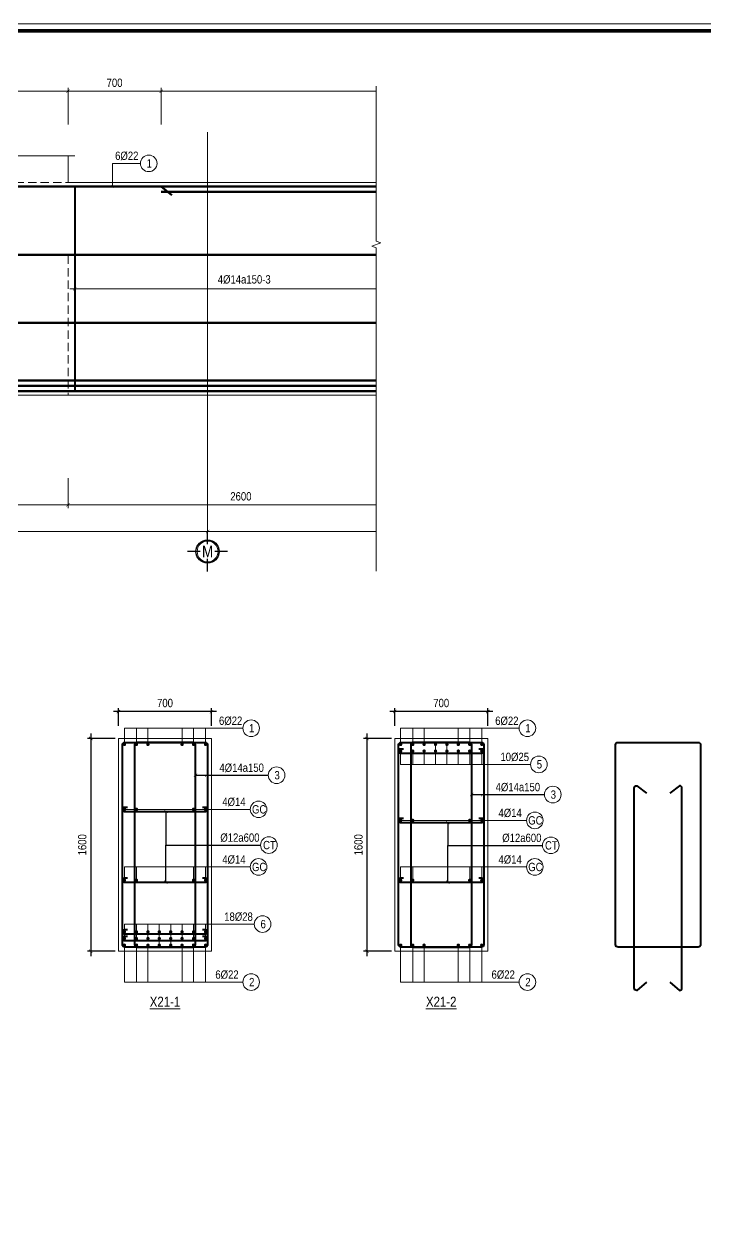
# Model space of a CAD drawing. Header units: millimetres. Extents: x 3014920 to 3563667, y -1638653 to -1356471.
# Drawn here: x 3292888 to 3298009, y -1595328 to -1586316 of the extents above; entities that cross this region are included whole.
import ezdxf
from ezdxf.enums import TextEntityAlignment as Align
from ezdxf.xclip import XClip

# ---------------------------------------------------------------- set-up
doc = ezdxf.new("R2010")
doc.units = ezdxf.units.MM
doc.header["$MEASUREMENT"] = 0
doc.header["$XCLIPFRAME"] = 0
doc.header["$PDMODE"] = 2
for name, pattern in [('6 TANG DIEN HINH 14-15$0$ACAD_ISO10W100', [18, 12, -3, 0, -3]), ('ACAD_ISO04W100', [30, 24, -3, 0, -3]), ('HIDDEN', [0.375, 0.25, -0.125])]:
    doc.linetypes.add(name, pattern=pattern)
doc.layers.get('0').update_dxf_attribs({"lineweight": 9})
doc.layers.get('Defpoints').update_dxf_attribs({"color": 10, "lineweight": 0})
for name, color, linetype, lineweight in [('2', 2, 'Continuous', 20), ('CDAI', 21, 'Continuous', 40), ('CTHEP', 50, 'Continuous', 50), ('DBAO', 90, 'Continuous', 13), ('DGIONG', 130, 'Continuous', 13), ('KTH', 154, 'Continuous', 9), ('Net khuat', 8, 'HIDDEN', 13), ('TEXT', 7, 'Continuous', 15), ('TEXT P X', 1, 'Continuous', 9), ('TRUC', 251, 'ACAD_ISO04W100', 9)]:
    doc.layers.add(name, color=color, linetype=linetype, lineweight=lineweight)
doc.layers.add('8', color=8, linetype='Continuous')
doc.styles.add('HELVECONDENSE', font='VHELVCN_0.TTF')
doc.styles.add('Star-HelCon', font='VHELVCN_0.TTF')
doc.styles.add('TTP-HelCon', font='VHELVCN_0.TTF')
doc.styles.add('VNI-HELVE-CONDENSE', font='VHELVCN_0.TTF')
doc.dimstyles.new('kc-25', dxfattribs={"dimtxt": 62.5, "dimasz": 20, "dimexe": 20, "dimexo": 50, "dimgap": 25, "dimtad": 3, "dimdec": 0, "dimzin": 0, "dimdsep": 46, "dimtxsty": 'VNI-HELVE-CONDENSE', "dimblk": 'DIM', "dimcen": 2.5, "dimclrd": 256, "dimclre": 154, "dimclrt": 7, "dimaunit": 1, "dimadec": 0, "dimazin": 0, "dimtfac": 1, "dimtdec": 0, "dimtix": 1, "dimtmove": 0, "dimatfit": 3, "dimldrblk": 'DOT', "dimfxl": 1, "dimtolj": 1, "dimtzin": 0, "dimarcsym": 0})
doc.dimstyles.new('TTP-25', dxfattribs={"dimscale": 25, "dimtxt": 2.5, "dimasz": 1, "dimexe": 1, "dimexo": 1, "dimgap": 0.09, "dimtad": 0, "dimdec": 4, "dimrnd": 1, "dimzin": 9, "dimdsep": 46, "dimtxsty": 'TTP-HelCon', "dimblk": 'ARCHTICK', "dimcen": 0.09, "dimdle": 1.5, "dimclrd": 256, "dimclre": 256, "dimclrt": 7, "dimadec": 0, "dimazin": 0, "dimtfac": 1, "dimtdec": 4, "dimtmove": 0, "dimatfit": 3, "dimldrblk": 'ARCHTICK', "dimfxl": 1, "dimtvp": 1, "dimtolj": 1, "dimtzin": 0, "dimarcsym": 0})

# ---------------------------------------------------------------- blocks, each defined once
blk = doc.blocks.new('dau truc')
blk.add_circle((0, 0), 180)
at = {"layer": '8'}
for p, q in [((0, 127), (0, 345)), ((-127, 0), (-345, 0)), ((0, -345), (0, -127)), ((345, 0), (127, 0))]:
    blk.add_line(p, q, dxfattribs=at)
blk.add_circle((0, 0), 200, dxfattribs=at)
at = {"layer": 'TEXT', "style": 'HELVECONDENSE'}
blk.add_attdef('A', text='', height=233, dxfattribs=at).set_placement((0, 0), align=Align.MIDDLE)
blk = doc.blocks.new('_ArchTick')
at = {"color": 0, "linetype": 'ByBlock', "const_width": 0.15}
blk.add_lwpolyline([(-0.5, -0.5), (0.5, 0.5)], dxfattribs=at)
blk = doc.blocks.new('*D2151')
at = {"layer": 'Defpoints', "color": 0, "transparency": 16777216}
for p in [(9920, -2067.7), (-2331, -2170), (9920, -2595)]:
    blk.add_point(p, dxfattribs=at)
at = {"layer": 'KTH', "lineweight": -2, "transparency": 16777216}
for p, q in [((9920, -2092.7), (9920, -2620)), ((-2331, -2195), (-2331, -2620)), ((-2368.5, -2595), (9957.5, -2595))]:
    blk.add_line(p, q, dxfattribs=at)
at = {"layer": 'KTH', "lineweight": -2, "transparency": 16777216, "xscale": 25, "yscale": 25, "zscale": 25, "rotation": 180}
blk.add_blockref('_ArchTick', (-2331, -2595), dxfattribs=at)
at = {"layer": 'KTH', "lineweight": -2, "transparency": 16777216, "xscale": 25, "yscale": 25, "zscale": 25}
blk.add_blockref('_ArchTick', (9920, -2595), dxfattribs=at)
at = {"layer": 'KTH', "color": 7, "transparency": 16777216, "insert": (3794.5, -2531.1), "char_height": 62.5, "attachment_point": 5, "style": 'TTP-HelCon'}
blk.add_mtext('\\A1;10450', dxfattribs=at)
blk = doc.blocks.new('*D2155')
at = {"layer": 'Defpoints', "color": 0, "transparency": 16777216}
for p in [(3620.3, -2170), (8870.3, -2170), (3620.3, -2395)]:
    blk.add_point(p, dxfattribs=at)
at = {"layer": 'KTH', "lineweight": -2, "transparency": 16777216}
for p, q in [((3620.3, -2195), (3620.3, -2420)), ((8870.3, -2195), (8870.3, -2420)), ((8907.8, -2395), (3582.8, -2395))]:
    blk.add_line(p, q, dxfattribs=at)
at = {"layer": 'KTH', "lineweight": -2, "transparency": 16777216, "xscale": 25, "yscale": 25, "zscale": 25, "rotation": 180}
blk.add_blockref('_ArchTick', (3620.3, -2395), dxfattribs=at)
at = {"layer": 'KTH', "lineweight": -2, "transparency": 16777216, "xscale": 25, "yscale": 25, "zscale": 25}
blk.add_blockref('_ArchTick', (8870.3, -2395), dxfattribs=at)
at = {"layer": 'KTH', "color": 7, "transparency": 16777216, "insert": (6245.3, -2331.2), "char_height": 62.5, "attachment_point": 5, "style": 'TTP-HelCon'}
blk.add_mtext('\\A1;5250', dxfattribs=at)
blk = doc.blocks.new('*D2158')
at = {"layer": 'Defpoints', "color": 0, "transparency": 16777216}
for p in [(8920.3, -593.5), (11470.3, -594.3), (11470.3, -770)]:
    blk.add_point(p, dxfattribs=at)
at = {"layer": 'KTH', "lineweight": -2, "transparency": 16777216}
for p, q in [((8920.3, -618.5), (8920.3, -795)), ((11470.3, -619.3), (11470.3, -795)), ((8882.8, -770), (11507.8, -770))]:
    blk.add_line(p, q, dxfattribs=at)
at = {"layer": 'KTH', "lineweight": -2, "transparency": 16777216, "xscale": 25, "yscale": 25, "zscale": 25, "rotation": 180}
blk.add_blockref('_ArchTick', (8920.3, -770), dxfattribs=at)
at = {"layer": 'KTH', "lineweight": -2, "transparency": 16777216, "xscale": 25, "yscale": 25, "zscale": 25}
blk.add_blockref('_ArchTick', (11470.3, -770), dxfattribs=at)
at = {"layer": 'KTH', "color": 7, "transparency": 16777216, "insert": (10195.3, -700.1), "char_height": 62.5, "attachment_point": 5, "style": 'TTP-HelCon'}
blk.add_mtext('\\A1;4Þ14a150-3', dxfattribs=at)
blk = doc.blocks.new('*D2159')
at = {"layer": 'Defpoints', "color": 0, "transparency": 16777216}
for p in [(9570.3, 716), (9570.3, 442), (15420.3, 442)]:
    blk.add_point(p, dxfattribs=at)
at = {"layer": 'KTH', "lineweight": -2, "transparency": 16777216}
for p, q in [((9570.3, 467), (9570.3, 741)), ((15420.3, 467), (15420.3, 741)), ((15457.8, 716), (9532.8, 716))]:
    blk.add_line(p, q, dxfattribs=at)
at = {"layer": 'KTH', "lineweight": -2, "transparency": 16777216, "xscale": 25, "yscale": 25, "zscale": 25, "rotation": 180}
blk.add_blockref('_ArchTick', (9570.3, 716), dxfattribs=at)
at = {"layer": 'KTH', "lineweight": -2, "transparency": 16777216, "xscale": 25, "yscale": 25, "zscale": 25}
blk.add_blockref('_ArchTick', (15420.3, 716), dxfattribs=at)
at = {"layer": 'KTH', "color": 7, "transparency": 16777216, "insert": (12495.3, 779.8), "char_height": 62.5, "attachment_point": 5, "style": 'TTP-HelCon'}
blk.add_mtext('\\A1;5850', dxfattribs=at)
blk = doc.blocks.new('*D2160')
at = {"layer": 'Defpoints', "color": 0, "transparency": 16777216}
for p in [(8870.3, 716), (8870.3, 442), (9570.3, 442)]:
    blk.add_point(p, dxfattribs=at)
at = {"layer": 'KTH', "lineweight": -2, "transparency": 16777216}
for p, q in [((8870.3, 467), (8870.3, 741)), ((9570.3, 467), (9570.3, 741)), ((9607.8, 716), (8832.8, 716))]:
    blk.add_line(p, q, dxfattribs=at)
at = {"layer": 'KTH', "lineweight": -2, "transparency": 16777216, "xscale": 25, "yscale": 25, "zscale": 25, "rotation": 180}
blk.add_blockref('_ArchTick', (8870.3, 716), dxfattribs=at)
at = {"layer": 'KTH', "lineweight": -2, "transparency": 16777216, "xscale": 25, "yscale": 25, "zscale": 25}
blk.add_blockref('_ArchTick', (9570.3, 716), dxfattribs=at)
at = {"layer": 'KTH', "color": 7, "transparency": 16777216, "insert": (9220.3, 779.8), "char_height": 62.5, "attachment_point": 5, "style": 'TTP-HelCon'}
blk.add_mtext('\\A1;700', dxfattribs=at)
blk = doc.blocks.new('*D2162')
at = {"layer": 'Defpoints', "color": 0, "transparency": 16777216}
for p in [(8870.3, -2170), (11470.3, -2170), (8870.3, -2395)]:
    blk.add_point(p, dxfattribs=at)
at = {"layer": 'KTH', "lineweight": -2, "transparency": 16777216}
for p, q in [((8870.3, -2195), (8870.3, -2420)), ((11470.3, -2195), (11470.3, -2420)), ((11507.8, -2395), (8832.8, -2395))]:
    blk.add_line(p, q, dxfattribs=at)
at = {"layer": 'KTH', "lineweight": -2, "transparency": 16777216, "xscale": 25, "yscale": 25, "zscale": 25, "rotation": 180}
blk.add_blockref('_ArchTick', (8870.3, -2395), dxfattribs=at)
at = {"layer": 'KTH', "lineweight": -2, "transparency": 16777216, "xscale": 25, "yscale": 25, "zscale": 25}
blk.add_blockref('_ArchTick', (11470.3, -2395), dxfattribs=at)
at = {"layer": 'KTH', "color": 7, "transparency": 16777216, "insert": (10170.3, -2331.2), "char_height": 62.5, "attachment_point": 5, "style": 'TTP-HelCon'}
blk.add_mtext('\\A1;2600', dxfattribs=at)
blk = doc.blocks.new('*D2164')
at = {"layer": 'Defpoints', "color": 0, "transparency": 16777216}
for p in [(8870.3, 716), (5520.3, 442), (8870.3, 442)]:
    blk.add_point(p, dxfattribs=at)
at = {"layer": 'KTH', "lineweight": -2, "transparency": 16777216}
for p, q in [((5520.3, 467), (5520.3, 741)), ((8870.3, 467), (8870.3, 741)), ((5482.8, 716), (8907.8, 716))]:
    blk.add_line(p, q, dxfattribs=at)
at = {"layer": 'KTH', "lineweight": -2, "transparency": 16777216, "xscale": 25, "yscale": 25, "zscale": 25, "rotation": 180}
blk.add_blockref('_ArchTick', (5520.3, 716), dxfattribs=at)
at = {"layer": 'KTH', "lineweight": -2, "transparency": 16777216, "xscale": 25, "yscale": 25, "zscale": 25}
blk.add_blockref('_ArchTick', (8870.3, 716), dxfattribs=at)
at = {"layer": 'KTH', "color": 7, "transparency": 16777216, "insert": (7195.3, 779.8), "char_height": 62.5, "attachment_point": 5, "style": 'TTP-HelCon'}
blk.add_mtext('\\A1;3350', dxfattribs=at)
blk = doc.blocks.new('*D2166')
at = {"layer": 'Defpoints', "color": 0, "transparency": 16777216}
for p in [(9920, -2170), (16420.3, -2170), (9920, -2595)]:
    blk.add_point(p, dxfattribs=at)
at = {"layer": 'KTH', "lineweight": -2, "transparency": 16777216}
for p, q in [((9920, -2195), (9920, -2620)), ((16420.3, -2195), (16420.3, -2620)), ((16457.8, -2595), (9882.5, -2595))]:
    blk.add_line(p, q, dxfattribs=at)
at = {"layer": 'KTH', "lineweight": -2, "transparency": 16777216, "xscale": 25, "yscale": 25, "zscale": 25, "rotation": 180}
blk.add_blockref('_ArchTick', (9920, -2595), dxfattribs=at)
at = {"layer": 'KTH', "lineweight": -2, "transparency": 16777216, "xscale": 25, "yscale": 25, "zscale": 25}
blk.add_blockref('_ArchTick', (16420.3, -2595), dxfattribs=at)
at = {"layer": 'KTH', "color": 7, "transparency": 16777216, "insert": (13170.2, -2531.1), "char_height": 62.5, "attachment_point": 5, "style": 'TTP-HelCon'}
blk.add_mtext('\\A1;6500', dxfattribs=at)
blk = doc.blocks.new('DIM')
h = blk.add_hatch(color=1)
h.paths.add_polyline_path([(0.49, 0.29, 1), (0.29, 0.49), (-0.19, 0), (0.19, 0)])
h.paths.add_polyline_path([(0.19, 0), (-0.19, 0), (-0.49, -0.29, 1), (-0.29, -0.49)])
at = {"color": 9}
for p, q in [((-0.19, 0), (-1.5, 0)), ((0.19, 0), (1.5, 0))]:
    blk.add_line(p, q, dxfattribs=at)
at = {"color": 1}
for p, q in [((-0.49, -0.29), (0.29, 0.49)), ((-0.29, -0.49), (0.49, 0.29)), ((-0.19, 0), (0.19, 0))]:
    blk.add_line(p, q, dxfattribs=at)
blk.add_arc((-0.39, -0.39), 0.138, 135, 315, dxfattribs=at)
blk = doc.blocks.new('*D1340')
at = {"layer": 'Defpoints', "color": 0, "ltscale": 500, "transparency": 16777216}
for p in [(3293598.1, -1591690.6), (3293389.9, -1593290.6), (3293598.1, -1593290.6)]:
    blk.add_point(p, dxfattribs=at)
at = {"layer": 'KTH', "lineweight": -2, "ltscale": 500, "transparency": 16777216}
for p, q in [((3293389.9, -1591653.1), (3293389.9, -1593328.1)), ((3293573.1, -1591690.6), (3293364.9, -1591690.6)), ((3293573.1, -1593290.6), (3293364.9, -1593290.6))]:
    blk.add_line(p, q, dxfattribs=at)
at = {"layer": 'KTH', "lineweight": -2, "ltscale": 500, "transparency": 16777216, "xscale": 25, "yscale": 25, "zscale": 25}
for p, rotation in [((3293389.9, -1591690.6), 90), ((3293389.9, -1593290.6), 270)]:
    blk.add_blockref('_ArchTick', p, dxfattribs=dict(at, rotation=rotation))
at = {"layer": 'KTH', "color": 7, "ltscale": 500, "transparency": 16777216, "insert": (3293326, -1592490.6), "char_height": 62.5, "attachment_point": 5, "rotation": 90, "style": 'TTP-HelCon'}
blk.add_mtext('\\A1;1600', dxfattribs=at)
blk = doc.blocks.new('*D1341')
at = {"layer": 'Defpoints', "color": 0, "ltscale": 500, "transparency": 16777216}
for p in [(3293598.1, -1591488.4), (3293598.1, -1591621.6), (3294298.1, -1591621.6)]:
    blk.add_point(p, dxfattribs=at)
at = {"layer": 'KTH', "lineweight": -2, "ltscale": 500, "transparency": 16777216}
for p, q in [((3294335.6, -1591488.4), (3293560.6, -1591488.4)), ((3293598.1, -1591596.6), (3293598.1, -1591463.4)), ((3294298.1, -1591596.6), (3294298.1, -1591463.4))]:
    blk.add_line(p, q, dxfattribs=at)
at = {"layer": 'KTH', "lineweight": -2, "ltscale": 500, "transparency": 16777216, "xscale": 25, "yscale": 25, "zscale": 25, "rotation": 180}
blk.add_blockref('_ArchTick', (3293598.1, -1591488.4), dxfattribs=at)
at = {"layer": 'KTH', "lineweight": -2, "ltscale": 500, "transparency": 16777216, "xscale": 25, "yscale": 25, "zscale": 25}
blk.add_blockref('_ArchTick', (3294298.1, -1591488.4), dxfattribs=at)
at = {"layer": 'KTH', "color": 7, "ltscale": 500, "transparency": 16777216, "insert": (3293948.1, -1591424.5), "char_height": 62.5, "attachment_point": 5, "style": 'TTP-HelCon'}
blk.add_mtext('\\A1;700', dxfattribs=at)
blk = doc.blocks.new('*D1342')
at = {"layer": 'Defpoints', "color": 0, "ltscale": 500, "transparency": 16777216}
for p in [(3295675.2, -1591690.6), (3295466.9, -1593290.6), (3295675.2, -1593290.6)]:
    blk.add_point(p, dxfattribs=at)
at = {"layer": 'KTH', "lineweight": -2, "ltscale": 500, "transparency": 16777216}
for p, q in [((3295466.9, -1591653.1), (3295466.9, -1593328.1)), ((3295650.2, -1591690.6), (3295441.9, -1591690.6)), ((3295650.2, -1593290.6), (3295441.9, -1593290.6))]:
    blk.add_line(p, q, dxfattribs=at)
at = {"layer": 'KTH', "lineweight": -2, "ltscale": 500, "transparency": 16777216, "xscale": 25, "yscale": 25, "zscale": 25}
for p, rotation in [((3295466.9, -1591690.6), 90), ((3295466.9, -1593290.6), 270)]:
    blk.add_blockref('_ArchTick', p, dxfattribs=dict(at, rotation=rotation))
at = {"layer": 'KTH', "color": 7, "ltscale": 500, "transparency": 16777216, "insert": (3295403.1, -1592490.6), "char_height": 62.5, "attachment_point": 5, "rotation": 90, "style": 'TTP-HelCon'}
blk.add_mtext('\\A1;1600', dxfattribs=at)
blk = doc.blocks.new('*D1343')
at = {"layer": 'Defpoints', "color": 0, "ltscale": 500, "transparency": 16777216}
for p in [(3295675.2, -1591488.4), (3295675.2, -1591621.6), (3296375.2, -1591621.6)]:
    blk.add_point(p, dxfattribs=at)
at = {"layer": 'KTH', "lineweight": -2, "ltscale": 500, "transparency": 16777216}
for p, q in [((3296412.7, -1591488.4), (3295637.7, -1591488.4)), ((3295675.2, -1591596.6), (3295675.2, -1591463.4)), ((3296375.2, -1591596.6), (3296375.2, -1591463.4))]:
    blk.add_line(p, q, dxfattribs=at)
at = {"layer": 'KTH', "lineweight": -2, "ltscale": 500, "transparency": 16777216, "xscale": 25, "yscale": 25, "zscale": 25, "rotation": 180}
blk.add_blockref('_ArchTick', (3295675.2, -1591488.4), dxfattribs=at)
at = {"layer": 'KTH', "lineweight": -2, "ltscale": 500, "transparency": 16777216, "xscale": 25, "yscale": 25, "zscale": 25}
blk.add_blockref('_ArchTick', (3296375.2, -1591488.4), dxfattribs=at)
at = {"layer": 'KTH', "color": 7, "ltscale": 500, "transparency": 16777216, "insert": (3296025.2, -1591424.5), "char_height": 62.5, "attachment_point": 5, "style": 'TTP-HelCon'}
blk.add_mtext('\\A1;700', dxfattribs=at)
blk = doc.blocks.new('CHG_XX_Khung ten')
blk.add_lwpolyline([(15, 579), (826, 579), (826, 15), (15, 15)], close=True)
at = {"color": 4, "linetype": 'Continuous', "const_width": 1}
blk.add_lwpolyline([(17, 577), (824, 577), (824, 17), (17, 17)], close=True, dxfattribs=at)
blk = doc.blocks.new('2X-21')
at = {"layer": 'CDAI'}
blk.add_lwpolyline([(8920.32361, -0.01737), (8920.32361, -1540.01737)], dxfattribs=at)
at = {"layer": 'CTHEP'}
for p, q in [((9651.74951, -64.5255), (9570.32361, 0)), ((16355.88119, -513.33332), (-2569.98634, -513.33332)), ((16355.88119, -1026.66665), (-2569.98634, -1026.66665)), ((-2594.67283, -1540), (16385.32766, -1539.99999))]:
    blk.add_line(p, q, dxfattribs=at)
for points in [[(-2594.69233, -500.01337), (-2594.69233, 0), (16385.34716, 0)], [(9570.32361, -40), (15420.32015, -40)], [(3620.32365, -1459.99999), (11470.32361, -1459.99999)], [(3620.32365, -1500), (11470.32361, -1500)]]:
    blk.add_lwpolyline(points, dxfattribs=at)
at = {"layer": 'DBAO', "linetype": 'Continuous'}
for q in [(8870.32526, 230), (16120.32571, 30)]:
    blk.add_line((8870.32526, 30), q, dxfattribs=at)
at = {"layer": 'DBAO', "linetype": 'Continuous', "flags": 128}
blk.add_lwpolyline([(16420.32766, -1570), (-2629.67175, -1570), (-2629.67283, 30)], dxfattribs=at)
at = {"layer": 'DGIONG', "linetype": 'Continuous', "elevation": 0, "flags": 128}
blk.add_lwpolyline([(8920.32526, 230), (7620.32526, 230), (7607.82526, 195.65653), (7582.82526, 264.34347), (7570.32526, 230), (6125.46746, 230)], dxfattribs=at)
at = {"layer": 'DGIONG'}
blk.add_circle((9477.45167, 173.92734), 62.5, dxfattribs=at)
at = {"layer": 'Net khuat', "ltscale": 250}
for p, q in [((6320.32526, 30), (8870.32526, 30)), ((8870.32526, -519.98684), (16120.32571, -519.99809)), ((8870.32526, -519.98684), (8870.32526, -1570))]:
    blk.add_line(p, q, dxfattribs=at)
at = {"layer": 'TRUC', "linetype": '6 TANG DIEN HINH 14-15$0$ACAD_ISO10W100', "ltscale": 1250}
blk.add_lwpolyline([(9919.99117, 408.27092), (9919.99117, -2642.59717)], dxfattribs=at)
at = {"layer": '2', "ltscale": 300}
ref = blk.add_blockref('dau truc', (9919.99117, -2745.82027), dxfattribs=dict(at, xscale=0.4367131292819977, yscale=0.4367131292819977, zscale=0.4367131292819977))
ref.add_attrib('A', 'M', dxfattribs={"layer": 'TEXT', "height": 87.5, "style": 'HELVECONDENSE'}).set_placement((9919.99117, -2745.82027), align=Align.MIDDLE)
at = {"layer": 'TEXT', "style": 'TTP-HelCon'}
blk.add_text('6Þ22', height=62.5, dxfattribs=at).set_placement((9224.46344, 199.78028, 0))
at = {"layer": 'TEXT', "style": 'Star-HelCon'}
blk.add_text('1', height=62.5, dxfattribs=at).set_placement((9481.61833, 173.92734), align=Align.MIDDLE)
at = {"layer": 'KTH'}
for base, p1, p2, picture, middle in [((8870.32526, 715.95955), (5520.32526, 441.95495), (8870.32526, 441.95495), '*D2164', (7195.32526, 779.79289)), ((3620.32365, -2395), (8870.32526, -2170), (3620.32365, -2170), '*D2155', (6245.32445, -2331.16667)), ((8870.325256, -2394.999999), (11470.323615, -2169.999999), (8870.325256, -2169.999999), '*D2162', (10170.324435, -2331.166665))]:
    dim = blk.add_linear_dim(base=base, p1=p1, p2=p2, angle=180, dimstyle='TTP-25', override={"dimtmove": 1}, dxfattribs=at)
    dim.commit()
    dim.dimension.update_dxf_attribs({"geometry": picture, "text_midpoint": middle})
for base, p1, p2, picture, middle in [((8870.325256, 715.959555), (9570.323615, 441.954947), (8870.325256, 441.954947), '*D2160', (9220.324435, 779.792888)), ((9570.32361, 715.95955), (15420.32015, 441.95495), (9570.32361, 441.95495), '*D2159', (12495.32188, 779.79289)), ((9919.99117, -2594.95574), (16420.32571, -2170), (9919.99117, -2170), '*D2166', (13170.15844, -2531.1224))]:
    dim = blk.add_linear_dim(base=base, p1=p1, p2=p2, dimstyle='TTP-25', override={"dimtmove": 1}, dxfattribs=at)
    dim.commit()
    dim.dimension.update_dxf_attribs({"geometry": picture, "text_midpoint": middle})
dim = blk.add_linear_dim(base=(11470.32361, -770), p1=(8920.32361, -593.52516), p2=(11470.32361, -594.2705), text='4Þ14a150-3', dimstyle='TTP-25', override={"dimtmove": 1}, dxfattribs=at)
dim.commit()
dim.dimension.update_dxf_attribs({"geometry": '*D2158', "text_midpoint": (10195.32361, -700.08333)})
dim = blk.add_linear_dim(base=(9919.99117, -2594.95574), p1=(-2331.00883, -2170), p2=(9919.99117, -2067.65926), angle=180, text='10450', dimstyle='TTP-25', override={"dimtmove": 1}, dxfattribs=at)
dim.commit()
dim.dimension.update_dxf_attribs({"geometry": '*D2151', "text_midpoint": (3794.49117, -2531.1224)})
at = {"layer": 'DGIONG'}
blk.add_leader([(9205.95167, 0), (9205.9514, 173.92734), (9414.95167, 173.92734)], dimstyle='kc-25', override={"dimtad": 0, "dimldrblk": 'ArchTick', "dimfxl": 100, "dimarcsym": 1}, dxfattribs=at)

msp = doc.modelspace()

# ---------------------------------------------------------------- linework, layer by layer
at = {"layer": 'CDAI', "elevation": 0}
for points in [[(3293646.85322, -1591720.61264), (3294249.35322, -1591720.61264, -0.4142135624), (3294268.10322, -1591739.36264), (3294268.10322, -1593241.86264, -0.4142135624), (3294249.35322, -1593260.61264), (3293646.85322, -1593260.61264, -0.4142135624), (3293628.10322, -1593241.86264), (3293628.10322, -1591739.36264, -0.4142135624)], [(3294158.63893, -1591720.61264), (3293737.5675, -1591720.61264, 0.4142135624), (3293718.8175, -1591739.36264), (3293718.8175, -1593241.86264, 0.4142135624), (3293737.5675, -1593260.61264), (3294158.63893, -1593260.61264, 0.4142135624), (3294177.38893, -1593241.86264), (3294177.38893, -1591739.36264, 0.4142135624)], [(3295723.93712, -1591720.61264), (3296326.43712, -1591720.61264, -0.4142135624), (3296345.18712, -1591739.36264), (3296345.18712, -1593241.86264, -0.4142135624), (3296326.43712, -1593260.61264), (3295723.93712, -1593260.61264, -0.4142135624), (3295705.18712, -1593241.86264), (3295705.18712, -1591739.36264, -0.4142135624)], [(3296235.72284, -1591720.61264), (3295814.65141, -1591720.61264, 0.4142135624), (3295795.90141, -1591739.36264), (3295795.90141, -1593241.86264, 0.4142135624), (3295814.65141, -1593260.61264), (3296235.72284, -1593260.61264, 0.4142135624), (3296254.47284, -1593241.86264), (3296254.47284, -1591739.36264, 0.4142135624)], [(3297354.89153, -1591720.61264), (3297957.39153, -1591720.61264, -0.4142135624), (3297976.14153, -1591739.36264), (3297976.14153, -1593241.86264, -0.4142135624), (3297957.39153, -1593260.61264), (3297354.89153, -1593260.61264, -0.4142135624), (3297336.14153, -1593241.86264), (3297336.14153, -1591739.36264, -0.4142135624)]]:
    msp.add_lwpolyline(points, format="xyb", close=True, dxfattribs=at)
for points in [[(3295742.10711, -1591770.61265), (3295720.18712, -1591770.61265, 0.4142135624), (3295705.18712, -1591785.61265), (3295705.18712, -1591785.61265, 0.4142135624), (3295720.18712, -1591800.61265), (3296330.18712, -1591800.61265, 0.4142135624), (3296345.18712, -1591785.61265), (3296345.18712, -1591785.61265, 0.4142135624), (3296330.18712, -1591770.61265), (3296308.26713, -1591770.61265)], [(3297568.44838, -1593523.63112), (3297495.60582, -1593586.56453, -0.4142135624), (3297476.85582, -1593567.81453), (3297476.85582, -1592065.31453, -0.4142135624), (3297495.60582, -1592046.56453), (3297568.44838, -1592102.96931)], [(3297743.83469, -1593523.63112), (3297816.67725, -1593586.56453, 0.4142135624), (3297835.42725, -1593567.81453), (3297835.42725, -1592065.31453, 0.4142135624), (3297816.67725, -1592046.56453), (3297743.83469, -1592102.96931)], [(3293665.02321, -1592208.94598), (3293643.10322, -1592208.94598, 0.4142135624), (3293628.10322, -1592223.94598), (3293628.10322, -1592223.94598, 0.4142135624), (3293643.10322, -1592238.94598), (3294253.10322, -1592238.94598, 0.4142135624), (3294268.10322, -1592223.94598), (3294268.10322, -1592223.94598, 0.4142135624), (3294253.10322, -1592208.94598), (3294231.18323, -1592208.94598)], [(3295742.10711, -1592291.94598), (3295720.18712, -1592291.94598, 0.4142135624), (3295705.18712, -1592306.94598), (3295705.18712, -1592306.94598, 0.4142135624), (3295720.18712, -1592321.94598), (3296330.18712, -1592321.94598, 0.4142135624), (3296345.18712, -1592306.94598), (3296345.18712, -1592306.94598, 0.4142135624), (3296330.18712, -1592291.94598), (3296308.26713, -1592291.94598)], [(3293665.02321, -1592742.27931), (3293643.10322, -1592742.27931, 0.4142135624), (3293628.10322, -1592757.27931), (3293628.10322, -1592757.27931, 0.4142135624), (3293643.10322, -1592772.27931), (3294253.10322, -1592772.27931, 0.4142135624), (3294268.10322, -1592757.27931), (3294268.10322, -1592757.27931, 0.4142135624), (3294253.10322, -1592742.27931), (3294231.18323, -1592742.27931)], [(3295742.10711, -1592742.27931), (3295720.18712, -1592742.27931, 0.4142135624), (3295705.18712, -1592757.27931), (3295705.18712, -1592757.27931, 0.4142135624), (3295720.18712, -1592772.27931), (3296330.18712, -1592772.27931, 0.4142135624), (3296345.18712, -1592757.27931), (3296345.18712, -1592757.27931, 0.4142135624), (3296330.18712, -1592742.27931), (3296308.26713, -1592742.27931)], [(3293665.02321, -1593130.61264), (3293643.10322, -1593130.61264, 0.4142135624), (3293628.10322, -1593145.61264), (3293628.10322, -1593145.61264, 0.4142135624), (3293643.10322, -1593160.61264), (3294253.10322, -1593160.61264, 0.4142135624), (3294268.10322, -1593145.61264), (3294268.10322, -1593145.61264, 0.4142135624), (3294253.10322, -1593130.61264), (3294231.18323, -1593130.61264)], [(3293665.02321, -1593180.61264), (3293643.10322, -1593180.61264, 0.4142135624), (3293628.10322, -1593195.61264), (3293628.10322, -1593195.61264, 0.4142135624), (3293643.10322, -1593210.61264), (3294253.10322, -1593210.61264, 0.4142135624), (3294268.10322, -1593195.61264), (3294268.10322, -1593195.61264, 0.4142135624), (3294253.10322, -1593180.61264), (3294231.18323, -1593180.61264)]]:
    msp.add_lwpolyline(points, format="xyb", dxfattribs=at)
at = {"layer": 'CTHEP', "const_width": 12.5, "elevation": 0}
for points in [[(3293636.85322, -1591735.61264, 1), (3293649.35322, -1591735.61264, 1)], [(3293727.5675, -1591735.61264, -1), (3293740.0675, -1591735.61264, -1)], [(3293813.28179, -1591735.61264, -1), (3293825.78179, -1591735.61264, -1)], [(3294082.92465, -1591735.61264, 1), (3294070.42465, -1591735.61264, 1)], [(3294168.63893, -1591735.61264, 1), (3294156.13893, -1591735.61264, 1)], [(3294246.85322, -1591735.61264, 1), (3294259.35322, -1591735.61264, 1)], [(3295713.93712, -1591735.61264, 1), (3295726.43712, -1591735.61264, 1)], [(3295804.65141, -1591735.61264, -1), (3295817.15141, -1591735.61264, -1)], [(3295890.36569, -1591735.61264, -1), (3295902.86569, -1591735.61264, -1)], [(3295976.07998, -1591735.61264, -1), (3295988.57998, -1591735.61264, -1)], [(3296074.29426, -1591735.61264, 1), (3296061.79426, -1591735.61264, 1)], [(3296160.00855, -1591735.61264, 1), (3296147.50855, -1591735.61264, 1)], [(3296245.72284, -1591735.61264, 1), (3296233.22284, -1591735.61264, 1)], [(3296323.93712, -1591735.61264, 1), (3296336.43712, -1591735.61264, 1)], [(3295713.93712, -1591785.61264, 1), (3295726.43712, -1591785.61264, 1)], [(3295804.65141, -1591785.61264, -1), (3295817.15141, -1591785.61264, -1)], [(3295890.36569, -1591785.61264, -1), (3295902.86569, -1591785.61264, -1)], [(3295976.07998, -1591785.61265, -1), (3295988.57998, -1591785.61265, -1)], [(3296074.29426, -1591785.61265, 1), (3296061.79426, -1591785.61265, 1)], [(3296160.00855, -1591785.61264, 1), (3296147.50855, -1591785.61264, 1)], [(3296245.72284, -1591785.61264, 1), (3296233.22284, -1591785.61264, 1)], [(3296323.93712, -1591785.61264, 1), (3296336.43712, -1591785.61264, 1)], [(3293636.85322, -1592223.94598, 1), (3293649.35322, -1592223.94598, 1)], [(3293727.5675, -1592223.94598, 1), (3293740.0675, -1592223.94598, 1)], [(3294156.13893, -1592223.94598, 1), (3294168.63893, -1592223.94598, 1)], [(3294246.85322, -1592223.94598, 1), (3294259.35322, -1592223.94598, 1)], [(3295713.93712, -1592306.94598, 1), (3295726.43712, -1592306.94598, 1)], [(3295804.65141, -1592306.94598, 1), (3295817.15141, -1592306.94598, 1)], [(3296233.22284, -1592306.94598, 1), (3296245.72284, -1592306.94598, 1)], [(3296323.93712, -1592306.94598, 1), (3296336.43712, -1592306.94598, 1)], [(3293636.85322, -1592757.27931, 1), (3293649.35322, -1592757.27931, 1)], [(3293727.5675, -1592757.27931, 1), (3293740.0675, -1592757.27931, 1)], [(3294156.13893, -1592757.27931, 1), (3294168.63893, -1592757.27931, 1)], [(3294246.85322, -1592757.27931, 1), (3294259.35322, -1592757.27931, 1)], [(3295713.93712, -1592757.27931, 1), (3295726.43712, -1592757.27931, 1)], [(3295804.65141, -1592757.27931, 1), (3295817.15141, -1592757.27931, 1)], [(3296233.22284, -1592757.27931, 1), (3296245.72284, -1592757.27931, 1)], [(3296323.93712, -1592757.27931, 1), (3296336.43712, -1592757.27931, 1)], [(3293636.85322, -1593145.61264, -1), (3293649.35322, -1593145.61264, -1)], [(3293636.85322, -1593195.61264, -1), (3293649.35322, -1593195.61264, -1)], [(3293727.5675, -1593145.61264, 1), (3293740.0675, -1593145.61264, 1)], [(3293727.5675, -1593195.61264, 1), (3293740.0675, -1593195.61264, 1)], [(3293813.28179, -1593145.61264, 1), (3293825.78179, -1593145.61264, 1)], [(3293813.28179, -1593195.61264, 1), (3293825.78179, -1593195.61264, 1)], [(3293898.99608, -1593145.61264, 1), (3293911.49608, -1593145.61264, 1)], [(3293898.99608, -1593195.61264, 1), (3293911.49608, -1593195.61264, 1)], [(3293997.21036, -1593145.61264, -1), (3293984.71036, -1593145.61264, -1)], [(3293997.21036, -1593195.61264, -1), (3293984.71036, -1593195.61264, -1)], [(3294082.92465, -1593145.61264, -1), (3294070.42465, -1593145.61264, -1)], [(3294082.92465, -1593195.61264, -1), (3294070.42465, -1593195.61264, -1)], [(3294168.63893, -1593145.61264, -1), (3294156.13893, -1593145.61264, -1)], [(3294168.63893, -1593195.61264, -1), (3294156.13893, -1593195.61264, -1)], [(3294246.85322, -1593145.61264, -1), (3294259.35322, -1593145.61264, -1)], [(3294246.85322, -1593195.61264, -1), (3294259.35322, -1593195.61264, -1)], [(3293636.85322, -1593245.61264, 1), (3293649.35322, -1593245.61264, 1)], [(3293727.5675, -1593245.61264, 1), (3293740.0675, -1593245.61264, 1)], [(3293813.28179, -1593245.61264, 1), (3293825.78179, -1593245.61264, 1)], [(3293898.99608, -1593245.61264, 1), (3293911.49608, -1593245.61264, 1)], [(3293997.21036, -1593245.61264, -1), (3293984.71036, -1593245.61264, -1)], [(3294082.92465, -1593245.61264, -1), (3294070.42465, -1593245.61264, -1)], [(3294168.63893, -1593245.61264, -1), (3294156.13893, -1593245.61264, -1)], [(3294246.85322, -1593245.61264, 1), (3294259.35322, -1593245.61264, 1)], [(3295713.93712, -1593245.61264, 1), (3295726.43712, -1593245.61264, 1)], [(3295804.65141, -1593245.61264, 1), (3295817.15141, -1593245.61264, 1)], [(3295890.36569, -1593245.61264, 1), (3295902.86569, -1593245.61264, 1)], [(3296160.00855, -1593245.61264, -1), (3296147.50855, -1593245.61264, -1)], [(3296245.72284, -1593245.61264, -1), (3296233.22284, -1593245.61264, -1)], [(3296323.93712, -1593245.61264, 1), (3296336.43712, -1593245.61264, 1)]]:
    msp.add_lwpolyline(points, format="xyb", close=True, dxfattribs=at)
at = {"layer": 'DBAO', "elevation": 0, "flags": 128}
for points in [[(3293598.10322, -1591690.61264), (3294298.10322, -1591690.61264)], [(3294298.10322, -1591690.61264), (3294298.10322, -1593290.61264), (3293598.10322, -1593290.61264), (3293598.10322, -1591690.61264)], [(3295675.18712, -1591690.61264), (3296375.18712, -1591690.61264)], [(3296375.18712, -1591690.61264), (3296375.18712, -1593290.61264), (3295675.18712, -1593290.61264), (3295675.18712, -1591690.61264)]]:
    msp.add_lwpolyline(points, dxfattribs=at)
at = {"layer": 'DGIONG'}
for p, q in [((3293643.10322, -1591735.61264), (3293643.10322, -1591613.86264)), ((3293643.10322, -1591613.86264), (3294533.69973, -1591613.86264)), ((3293733.8175, -1591735.61264), (3293733.8175, -1591613.86265)), ((3293819.53179, -1591735.61264), (3293819.53179, -1591613.86265)), ((3294076.67465, -1591735.61264), (3294076.67465, -1591613.86265)), ((3294162.38893, -1591735.61264), (3294162.38893, -1591613.86265)), ((3294253.10322, -1591735.61264), (3294253.10322, -1591613.86264)), ((3295720.18712, -1591735.61264), (3295720.18712, -1591613.86264)), ((3295720.18712, -1591613.86264), (3296610.78363, -1591613.86264)), ((3295810.90141, -1591735.61264), (3295810.90141, -1591613.86265)), ((3295896.61569, -1591735.61264), (3295896.61569, -1591613.86265)), ((3296153.75855, -1591735.61264), (3296153.75855, -1591613.86265)), ((3296239.47284, -1591735.61264), (3296239.47284, -1591613.86265)), ((3296330.18712, -1591735.61264), (3296330.18712, -1591613.86264)), ((3295982.32998, -1591735.61264), (3295982.32998, -1591885.61265)), ((3296068.04426, -1591735.61264), (3296068.04426, -1591885.61265)), ((3295720.18712, -1591785.61265), (3295720.18712, -1591885.61265)), ((3295810.90141, -1591785.61265), (3295810.90141, -1591885.61265)), ((3295896.61569, -1591785.61265), (3295896.61569, -1591885.61265)), ((3296153.75855, -1591785.61265), (3296153.75855, -1591885.61265)), ((3296239.47284, -1591785.61265), (3296239.47284, -1591885.61265)), ((3296330.18712, -1591785.61265), (3296330.18712, -1591885.61265)), ((3295720.18712, -1591885.61265), (3296696.9385, -1591885.61265)), ((3293643.10322, -1592223.94598), (3294589.66428, -1592223.94598)), ((3295720.18712, -1592306.94598), (3296666.74819, -1592306.94598)), ((3293643.10322, -1592657.27931), (3294589.66428, -1592657.27931)), ((3293643.10322, -1592757.27931), (3293643.10322, -1592657.27931)), ((3293733.8175, -1592757.27931), (3293733.8175, -1592657.27931)), ((3294162.38893, -1592757.27931), (3294162.38893, -1592657.27931)), ((3294253.10322, -1592757.27931), (3294253.10322, -1592657.27931)), ((3295720.18712, -1592657.27931), (3296666.74819, -1592657.27931)), ((3295720.18712, -1592757.27931), (3295720.18712, -1592657.27931)), ((3295810.90141, -1592757.27931), (3295810.90141, -1592657.27931)), ((3296239.47284, -1592757.27931), (3296239.47284, -1592657.27931)), ((3296330.18712, -1592757.27931), (3296330.18712, -1592657.27931)), ((3293643.10322, -1593087.21664), (3294619.8546, -1593087.21664)), ((3293643.10322, -1593195.61264), (3293643.10322, -1593087.21664)), ((3293733.8175, -1593195.61264), (3293733.8175, -1593087.21664)), ((3293819.53179, -1593195.61264), (3293819.53179, -1593087.21664)), ((3293905.24608, -1593087.21664), (3293905.24608, -1593245.61264)), ((3293990.96036, -1593087.21664), (3293990.96036, -1593245.61264)), ((3294076.67465, -1593195.61264), (3294076.67465, -1593087.21664)), ((3294162.38893, -1593195.61264), (3294162.38893, -1593087.21664)), ((3294253.10322, -1593195.61264), (3294253.10322, -1593087.21664)), ((3293643.10322, -1593523.01447), (3293643.10322, -1593245.61264)), ((3293733.8175, -1593245.61265), (3293733.8175, -1593523.01447)), ((3293819.53179, -1593245.61265), (3293819.53179, -1593523.01447)), ((3294076.67465, -1593245.61265), (3294076.67465, -1593523.01447)), ((3294162.38893, -1593245.61265), (3294162.38893, -1593523.01447)), ((3294253.10322, -1593523.01447), (3294253.10322, -1593245.61264)), ((3295720.18712, -1593523.01447), (3295720.18712, -1593245.61264)), ((3295810.90141, -1593245.61265), (3295810.90141, -1593523.01447)), ((3295896.61569, -1593245.61265), (3295896.61569, -1593523.01447)), ((3296153.75855, -1593245.61265), (3296153.75855, -1593523.01447)), ((3296239.47284, -1593245.61265), (3296239.47284, -1593523.01447)), ((3296330.18712, -1593523.01447), (3296330.18712, -1593245.61264)), ((3293643.10322, -1593523.01447), (3294533.69973, -1593523.01447)), ((3295720.18712, -1593523.01447), (3296610.78363, -1593523.01447))]:
    msp.add_line(p, q, dxfattribs=at)
at = {"layer": 'DGIONG', "linetype": 'Continuous', "flags": 128}
msp.add_lwpolyline([(3295537.17951, -1590433.48057), (3295537.17951, -1587999.50776), (3295502.83604, -1587987.00776), (3295571.52298, -1587962.00776), (3295537.17951, -1587949.50776), (3295537.17933, -1586784.5421)], dxfattribs=at)
at = {"layer": 'DGIONG'}
for centre in [(3294596.19973, -1591613.86264), (3296673.28363, -1591613.86264), (3296759.4385, -1591885.61265), (3294787.11767, -1591967.21297), (3296864.20158, -1592112.7029), (3294652.16428, -1592223.94598), (3296729.24819, -1592306.94598), (3294729.26718, -1592492.75148), (3296849.21531, -1592494.77009), (3294652.16428, -1592657.27931), (3296729.24819, -1592657.27931), (3294682.3546, -1593087.21664), (3294596.19973, -1593523.01447), (3296673.28363, -1593523.01447)]:
    msp.add_circle(centre, 62.5, dxfattribs=at)

# ---------------------------------------------------------------- block references
at = {"layer": 'TEXT P X', "color": 5}
ref = msp.add_blockref('2X-21', (3284348.50024, -1587538.52484), dxfattribs=at)
XClip(ref).set_block_clipping_path([(-3585.4971246524, -3275.8507402162), (11188.6790112788, 1242.3755951158)])

# ---------------------------------------------------------------- texts
at = {"layer": 'TEXT', "style": 'TTP-HelCon'}
for s, p in [('6Þ22', (3294354.06155, -1591588.86264)), ('6Þ22', (3296431.14546, -1591588.86264)), ('10Þ25', (3296470.55924, -1591860.61265)), ('4Þ14a150', (3294357.26938, -1591942.21297)), ('4Þ14a150', (3296434.35328, -1592087.7029)), ('4Þ14', (3294378.82901, -1592198.94598)), ('4Þ14', (3296455.91292, -1592281.94598)), ('Þ12a600', (3294364.18176, -1592467.75148)), ('Þ12a600', (3296484.12989, -1592469.77009)), ('4Þ14', (3294378.82901, -1592632.27931)), ('4Þ14', (3296455.91292, -1592632.27931)), ('18Þ28', (3294393.47534, -1593062.21664)), ('6Þ22', (3294326.56155, -1593498.01447)), ('6Þ22', (3296403.64546, -1593498.01447))]:
    msp.add_text(s, height=62.5, dxfattribs=at).set_placement(p)
at = {"layer": 'TEXT', "style": 'Star-HelCon'}
for s, p in [('1', (3294600.36639, -1591613.86264)), ('1', (3296677.4503, -1591613.86264)), ('5', (3296763.60517, -1591885.61265)), ('3', (3294791.28434, -1591967.21297)), ('3', (3296868.36824, -1592112.7029)), ('GC', (3294656.33095, -1592223.94598)), ('GC', (3296733.41485, -1592306.94598)), ('CT', (3294733.43384, -1592492.75148)), ('CT', (3296853.38198, -1592494.77009)), ('GC', (3294656.33095, -1592657.27931)), ('GC', (3296733.41485, -1592657.27931)), ('6', (3294686.52127, -1593087.21664)), ('2', (3294600.36639, -1593523.01447)), ('2', (3296677.4503, -1593523.01447))]:
    msp.add_text(s, height=62.5, dxfattribs=at).set_placement(p, align=Align.MIDDLE)
at = {"layer": 'TEXT', "style": 'TTP-HelCon'}
for s, p in [('%%UX21-1', (3293948.10322, -1593708.60063)), ('%%UX21-2', (3296025.18712, -1593708.60063))]:
    msp.add_text(s, height=75, dxfattribs=at).set_placement(p, align=Align.CENTER)

# ---------------------------------------------------------------- dimensions: what is measured, and where the dimension line sits
at = {"layer": 'KTH', "ltscale": 500}
for base, p1, p2, picture, middle in [((3293598.10322, -1591488.36264), (3294298.10322, -1591621.60069), (3293598.10322, -1591621.60069), '*D1341', (3293948.10322, -1591424.52931)), ((3295675.18712, -1591488.36264), (3296375.18712, -1591621.60069), (3295675.18712, -1591621.60069), '*D1343', (3296025.18712, -1591424.52931))]:
    dim = msp.add_linear_dim(base=base, p1=p1, p2=p2, dimstyle='TTP-25', dxfattribs=at)
    dim.commit()
    dim.dimension.update_dxf_attribs({"geometry": picture, "text_midpoint": middle})
for base, p1, p2, picture, middle in [((3293389.86558, -1593290.61264), (3293598.10322, -1591690.61264), (3293598.10322, -1593290.61264), '*D1340', (3293326.03224, -1592490.61264)), ((3295466.94948, -1593290.61264), (3295675.18712, -1591690.61264), (3295675.18712, -1593290.61264), '*D1342', (3295403.11615, -1592490.61264))]:
    dim = msp.add_linear_dim(base=base, p1=p1, p2=p2, angle=90, dimstyle='TTP-25', dxfattribs=at)
    dim.commit()
    dim.dimension.update_dxf_attribs({"geometry": picture, "text_midpoint": middle})

# ---------------------------------------------------------------- leaders
at = {"layer": 'DGIONG'}
for points in [[(3294177.38893, -1591967.21297), (3294724.61767, -1591967.21297)], [(3294261.19084, -1591967.21297), (3294724.61767, -1591967.21297)], [(3296254.47284, -1592112.7029), (3296801.70158, -1592112.7029)], [(3296338.27474, -1592112.7029), (3296801.70158, -1592112.7029)], [(3293953.74739, -1592238.94598), (3293953.74739, -1592492.75148), (3294666.76718, -1592492.75148)], [(3296073.69552, -1592321.94598), (3296073.69552, -1592494.77009), (3296786.71531, -1592494.77009)], [(3293953.74739, -1592772.27931), (3293953.74739, -1592492.75148), (3294666.76718, -1592492.75148)], [(3296073.69552, -1592772.27931), (3296073.69552, -1592494.77009), (3296786.71531, -1592494.77009)]]:
    msp.add_leader(points, dimstyle='TTP-25', dxfattribs=at)

# ---------------------------------------------------------------- next in the draw order: block references
at = {"color": 5, "xscale": 25.92478421704392, "yscale": 25.92478421704392, "zscale": 25.92478421704392}
msp.add_blockref('CHG_XX_Khung ten', (3280231.54967, -1601326.46106), dxfattribs=at)

doc.saveas('drawing.dxf')
